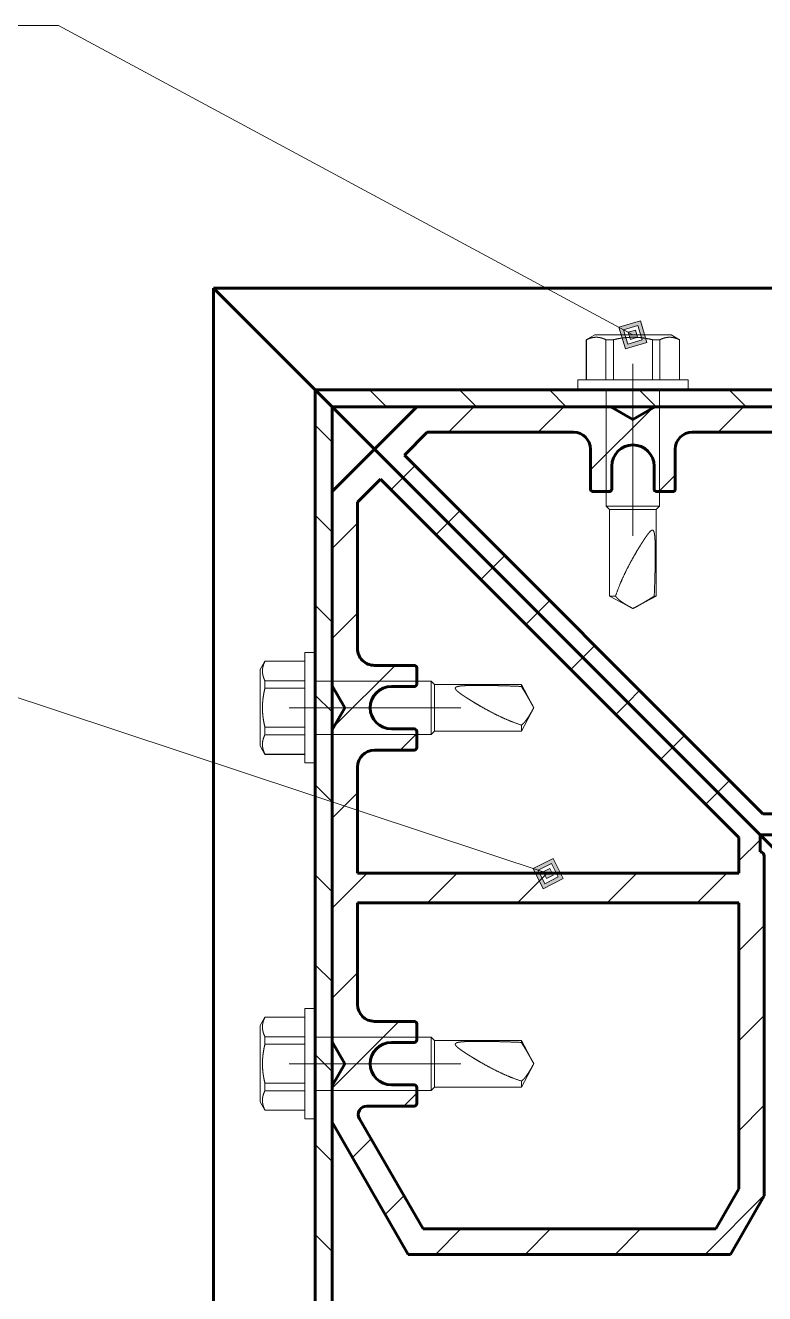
# Model space of a CAD drawing. Header units: millimetres. Extents: x 0 to 841, y 0 to 594.
# Drawn here: x 716.3 to 751.2, y 123.1 to 182.9 of the extents above; entities that cross this region are included whole.
import ezdxf

# ---------------------------------------------------------------- set-up
doc = ezdxf.new("R2010")
doc.units = ezdxf.units.MM
for name, pattern in [('K5LT32768', [0]), ('K5LT_AXLED', [19.5, 15, -1.5, 1.5, -1.5]), ('K5LT_BASIC', [0]), ('K5LT_THIN', [0]), ('K5LT_THIN_INCLUDED_TO_HATCHING', [0])]:
    doc.linetypes.add(name, pattern=pattern)
doc.layers.add('Системный слой', color=7, linetype='Continuous')

# ---------------------------------------------------------------- blocks, each defined once
blk = doc.blocks.new('U98')
at = {"layer": 'Системный слой', "color": 30, "linetype": 'K5LT_AXLED', "lineweight": 18, "true_color": 0xff8000}
for p, q in [((742.7508512606385, 168.0866530983465), (743.1508592606384, 168.3176177175464)), ((747.1508592606384, 168.0866530983465), (746.7508512606385, 168.3176177175464)), ((742.7605468835741, 168.0866554079464), (742.7508512606385, 168.0866530983465)), ((742.7508552606383, 166.1976154079468), (742.7508512606385, 168.0866530983468)), ((742.7605468835739, 166.1976154079468), (742.7605468835741, 168.0866554079468)), ((744.0343401216473, 168.0866554079464), (743.6770620225653, 168.0866554079464)), ((743.6770620225651, 166.1976154079468), (743.6770620225653, 168.0866554079468)), ((744.0343401216471, 166.1976154079468), (744.0343401216473, 168.0866554079468)), ((746.2246484987119, 168.0866554079464), (745.8673703996297, 168.0866554079464)), ((745.8673703996296, 166.197615407946), (745.8673703996296, 168.0866554079461)), ((746.2246484987116, 166.197615407946), (746.2246484987119, 168.0866554079461)), ((747.1411636377029, 166.1976154079468), (747.1411636377029, 168.0866554079468)), ((747.1508592606384, 168.0866530983465), (747.1411636377029, 168.0866554079464)), ((747.1508552606384, 166.1976154079468), (747.1508592606384, 168.0866530983468)), ((747.5508552606384, 165.7176106079463), (747.5508552606384, 166.1976202079462)), ((743.6908552606385, 165.7176154079465), (743.6908536606384, 160.2376170079464)), ((746.2108552606384, 165.7176154079465), (746.2108568606383, 160.2376170079464)), ((743.6908536606384, 160.2376170079467), (743.8508568606384, 160.0776138079465)), ((743.6908536606384, 160.2376170079467), (746.2108568606384, 160.2376170079467)), ((743.8508568606381, 160.0776138079465), (743.8508552606382, 155.9825071432464)), ((746.0508536606382, 160.0776138079465), (743.8508568606381, 160.0776138079465)), ((746.2108568606383, 160.2376170079467), (746.0508536606382, 160.0776138079469)), ((746.0508536606382, 160.0776138079465), (746.0508552606382, 155.9825071432464)), ((743.850855260638, 155.9825071432464), (744.950855260638, 155.3976154079468)), ((743.850855260638, 155.9825071432464), (744.1319553503764, 155.9825071432464)), ((746.0508552606381, 155.9825071432464), (744.950855260638, 155.3976154079468)), ((745.9560893652616, 155.9825071432464), (746.0508552606382, 155.9825071432464))]:
    blk.add_line(p, q, dxfattribs=at)
for points, knots in [([(743.6770620225651, 168.0866554079464), (743.6270850565766, 168.1107046056513), (743.5515144651034, 168.1421678784794), (743.4498346085799, 168.1727592637198), (743.3731763944169, 168.1895549225217), (743.296188482737, 168.1998184968924), (743.2190266355242, 168.2032840744399), (743.1418466048412, 168.1998574867098), (743.0648132803246, 168.1896238663761), (742.9880830516796, 168.1728418961083), (742.8862738666872, 168.142240133569), (742.810597625212, 168.1107401421588), (742.7605468835741, 168.0866554079464)], [0, 0, 0, 0, 2.165083501849014, 3.247764943786843, 4.330632640409101, 5.413593464373576, 6.496833670364693, 7.580260131040242, 8.663965973742435, 9.747764943786843, 10.83175016851568, 13, 13, 13, 13]), ([(744.9508552606386, 168.2021354079468), (744.8733060659671, 168.2021412404366), (744.7574293478207, 168.1982139215255), (744.5910139177115, 168.1844276189429), (744.4381288066526, 168.1660913649484), (744.2481778025409, 168.1347045027123), (744.1096971088608, 168.1047865773423), (744.0343401216473, 168.0866554079464)], [0, 0, 0, 0, 2, 3, 4.333333333333333, 5.999999999999999, 8, 8, 8, 8]), ([(745.8673703996296, 168.0866554079464), (745.7920134124163, 168.1047865773423), (745.6535327187358, 168.1347045027116), (745.4635817146246, 168.1660913649484), (745.3106966035654, 168.1844276189429), (745.1442811734562, 168.1982139215255), (745.0284044553099, 168.2021412404366), (744.9508552606386, 168.2021354079468)], [0, 0, 0, 0, 2, 3.666666666666667, 5, 5.999999999999999, 8, 8, 8, 8]), ([(747.1411636377029, 168.0866554079464), (747.0911866717144, 168.1107046056513), (747.0156160802412, 168.1421678784794), (746.9139362237175, 168.1727592637198), (746.8372780095544, 168.1895549225217), (746.7602900978748, 168.1998184968924), (746.683128250662, 168.2032840744392), (746.605948219979, 168.1998574867098), (746.5289148954624, 168.1896238663761), (746.4521846668175, 168.1728418961083), (746.350375481825, 168.142240133569), (746.2746992403498, 168.1107401421588), (746.2246484987119, 168.0866554079464)], [0, 0, 0, 0, 2.16508350184899, 3.24776494378681, 4.330632640409061, 5.41359346437353, 6.496833670364646, 7.580260131040196, 8.663965973742394, 9.747764943786809, 10.83175016851565, 13, 13, 13, 13]), ([(744.1319553503764, 155.9825071432464), (744.181200449725, 156.1352227733903), (744.2780450304101, 156.4032477905788), (744.4471202981459, 156.8033568513969), (744.6276378247869, 157.1840003582834), (744.82402928073, 157.5597508408504), (745.0039117936568, 157.8806033791097), (745.1454521517204, 158.1217558218875), (745.2468179348315, 158.2892861432967), (745.323375298368, 158.4130721851852), (745.3870462649577, 158.5140727264686), (745.4468188018778, 158.6069705794976), (745.5015028310211, 158.6900241737359), (745.5515597676406, 158.7640261653683), (745.595585245643, 158.827104746205), (745.6353599486837, 158.8820307865917), (745.6706953963327, 158.9287171477528), (745.7026353960994, 158.968668527171), (745.7325474521766, 159.0037188145059), (745.7612607009607, 159.0345228760281), (745.7888850144835, 159.060509661175), (745.8110208373754, 159.0778433938696), (745.8284858311802, 159.0887965331214), (745.8428814313644, 159.0958645648559), (745.8578719753838, 159.1007128836729), (745.8736871243859, 159.1022663258412), (745.8890612363776, 159.0991325847488), (745.9033223275851, 159.0909968149124), (745.9165436783504, 159.0777780308202), (745.9293565468129, 159.057876043957), (745.9410813834376, 159.03103898367), (745.9513154612428, 158.9983447943614), (745.9601454051065, 158.9607427049613), (745.9680020187102, 158.9171551215109), (745.975258637251, 158.8649052092591), (745.9818770957942, 158.8023484655368), (745.9878748268746, 158.7269255106071), (745.9930734420537, 158.6378282690017), (745.9974813329701, 158.531450885766), (746.0009472502453, 158.4061991836435), (746.003258751614, 158.2658627215347), (746.0044073631855, 158.1202247694975), (746.0046240079278, 157.9769922845244), (746.0041262913338, 157.8333524386948), (746.0028958995549, 157.6758502706285), (746.00071282197, 157.4964347049059), (745.9972467171345, 157.2881831600232), (745.9904609606506, 156.9693101135697), (745.9778835399283, 156.5298964178288), (745.9641303963298, 156.1703989814054), (745.9560893652616, 155.9825071432464)], [0, 0, 0, 0, 3.695674042556779, 6.493973700252319, 9.736497775480757, 13.00795440747022, 15.7643579387166, 17.74318554724494, 19.11054841796764, 20.06076597902601, 20.95917851020859, 21.7696473563782, 22.54397754741061, 23.21808535001772, 23.82810941933674, 24.34610467721678, 24.83615485694592, 25.25292243541249, 25.62435249076737, 26.02435764383675, 26.37992886959917, 26.69106616805466, 26.87420788099167, 27.0477005565433, 27.23869706825154, 27.44868285575903, 27.6679914395469, 27.86796706429698, 28.0794742317682, 28.32073337259258, 28.60180131965938, 28.89541994606401, 29.20412791248426, 29.54619421262808, 29.94190640241406, 30.41755741286455, 30.9679795089415, 31.62811481812977, 32.38959504834813, 33.30490507382714, 34.3684952673333, 35.45131325337565, 36.47921894794064, 37.48915563369414, 38.58115843539506, 39.91293705382454, 41.40242537303513, 43.12526697786053, 46.87352452684606, 51, 51, 51, 51]), ([(744.950855260638, 155.3976154079468), (744.9036252891079, 155.4230364497841), (744.8294411569394, 155.4634708771071), (744.726006874174, 155.5218095326647), (744.63400776031, 155.5755688391142), (744.5309877391197, 155.6390216986426), (744.4284056295442, 155.707353674743), (744.3370128869976, 155.7750399133972), (744.266598904325, 155.8339765515597), (744.1941375484895, 155.9028896817126), (744.1538088464736, 155.9508017202137), (744.1319553503764, 155.9825071432464)], [0, 0, 0, 0, 1.504175603769562, 2.392626094417361, 3.464640144904167, 4.710724344309631, 6.206452706152541, 7.620947429441459, 8.88317942890447, 9.89575785047881, 12, 12, 12, 12]), ([(745.9560893652616, 155.9825071432464), (745.8886350073909, 155.9386859700058), (745.7393838602826, 155.8446761244526), (745.5361275882741, 155.7236932761708), (745.3567878691366, 155.6209335971663), (745.1771800146894, 155.5203274563889), (745.0409447443121, 155.4460991061689), (744.950855260638, 155.3976154079468)], [0, 0, 0, 0, 1.822769799076897, 3.891908528699559, 4.975416413097174, 6.02786485733181, 7.999999999999999, 7.999999999999999, 7.999999999999999, 7.999999999999999])]:
    blk.add_open_spline(points, degree=3, knots=knots, dxfattribs=at)
blk.add_open_spline([(746.7508512606385, 168.3176177175464), (744.9508552606384, 168.3176154079465), (743.1508592606384, 168.3176177175464)], degree=1, dxfattribs=at)
blk = doc.blocks.new('U99')
at = {"layer": 'Системный слой', "color": 30, "linetype": 'K5LT_AXLED', "lineweight": 18, "true_color": 0xff8000}
for p, q in [((729.9508601946928, 153.3176152738922), (729.4708505946929, 153.3176152738922)), ((727.5818177042926, 152.9176192738923), (727.3508530850927, 152.5176112738923)), ((727.5818177042926, 152.9176192738923), (727.5818153946926, 152.9079236509567)), ((729.4708553946923, 152.9079236509567), (727.5818153946923, 152.9079236509567)), ((729.4708553946923, 152.9176152738922), (727.5818177042922, 152.9176192738923)), ((727.5818153946926, 151.9914085119656), (727.5818153946926, 151.6341304128836)), ((729.4708553946931, 151.9914085119655), (727.5818153946931, 151.9914085119656)), ((729.4708553946931, 151.6341304128834), (727.5818153946931, 151.6341304128834)), ((729.9508553946927, 151.9776152738922), (735.4308537946928, 151.977616873892)), ((735.4308537946923, 151.977616873892), (735.5908569946922, 151.817613673892)), ((735.4308537946923, 149.4576136738922), (735.4308537946923, 151.9776168738922)), ((735.5908569946926, 151.817613673892), (739.6859636593928, 151.817615273892)), ((735.5908569946926, 151.817613673892), (735.5908569946926, 149.617616873892)), ((739.6859636593928, 151.8176152738918), (740.2708553946924, 150.7176152738918)), ((739.6859636593928, 151.7228493785154), (739.6859636593928, 151.817615273892)), ((739.6859636593928, 149.6176152738918), (740.2708553946924, 150.7176152738918)), ((727.5818153946926, 149.8011001349011), (727.5818153946926, 149.4438220358191)), ((729.4708553946923, 149.8011001349009), (727.5818153946923, 149.8011001349011)), ((739.6859636593928, 149.6176152738918), (739.6859636593928, 149.8987153636302)), ((729.4708553946923, 149.4438220358189), (727.5818153946923, 149.4438220358191)), ((729.9508553946927, 149.4576152738923), (735.4308537946928, 149.4576136738922)), ((735.4308537946923, 149.4576136738922), (735.5908569946926, 149.6176168738922)), ((735.5908569946926, 149.617616873892), (739.6859636593928, 149.617615273892)), ((727.5818177042926, 148.5176112738923), (727.3508530850927, 148.9176192738923)), ((729.4708553946923, 148.5273068968277), (727.5818153946923, 148.5273068968279)), ((727.5818153946926, 148.5273068968279), (727.5818177042926, 148.5176112738923)), ((729.4708553946923, 148.5176152738922), (727.5818177042922, 148.5176112738923))]:
    blk.add_line(p, q, dxfattribs=at)
for points, knots in [([(727.5818153946926, 152.9079236509567), (727.5577661969878, 152.8579466849681), (727.5263029241597, 152.782376093495), (727.4957115389193, 152.6806962369713), (727.4789158801174, 152.6040380228083), (727.4686523057467, 152.5270501111286), (727.4651867281999, 152.4498882639157), (727.4686133159292, 152.3727082332328), (727.478846936263, 152.2956749087163), (727.4956289065308, 152.2189446800713), (727.5262306690701, 152.1171354950789), (727.5577306604803, 152.0414592536036), (727.5818153946926, 151.9914085119656)], [0, 0, 0, 0, 2.16508350184899, 3.24776494378681, 4.330632640409061, 5.41359346437353, 6.496833670364646, 7.580260131040196, 8.663965973742394, 9.747764943786809, 10.83175016851565, 13, 13, 13, 13]), ([(727.5818153946926, 151.6341304128834), (727.5636842252967, 151.5587734256701), (727.5337662999275, 151.4202927319896), (727.5023794376907, 151.2303417278784), (727.4840431836961, 151.0774566168192), (727.4702568811136, 150.91104118671), (727.4663295622024, 150.7951644685637), (727.4663353946922, 150.7176152738924)], [0, 0, 0, 0, 2, 3.666666666666667, 5, 5.999999999999999, 8, 8, 8, 8]), ([(739.6859636593928, 149.8987153636302), (739.5332480292487, 149.9479604629788), (739.2652230120603, 150.0448050436639), (738.8651139512423, 150.2138803113997), (738.4844704443557, 150.3943978380407), (738.1087199617888, 150.5907892939838), (737.7878674235294, 150.7706718069106), (737.5467149807515, 150.9122121649742), (737.3791846593424, 151.0135779480853), (737.2553986174539, 151.0901353116217), (737.1543980761704, 151.1538062782115), (737.0615002231415, 151.2135788151317), (736.9784466289032, 151.2682628442749), (736.9044446372708, 151.3183197808944), (736.841366056434, 151.3623452588968), (736.7864400160474, 151.4021199619375), (736.7397536548863, 151.4374554095865), (736.6998022754681, 151.4693954093532), (736.6647519881332, 151.4993074654304), (736.633947926611, 151.5280207142146), (736.607961141464, 151.5556450277373), (736.5906274087695, 151.5777808506292), (736.5796742695177, 151.595245844434), (736.5726062377831, 151.6096414446182), (736.5677579189662, 151.6246319886376), (736.5662044767979, 151.6404471376397), (736.5693382178903, 151.6558212496314), (736.5774739877266, 151.6700823408389), (736.5906927718189, 151.6833036916042), (736.6105947586822, 151.6961165600667), (736.637431818969, 151.7078413966913), (736.6701260082777, 151.7180754744965), (736.7077280976778, 151.7269054183603), (736.7513156811282, 151.734762031964), (736.8035655933801, 151.7420186505048), (736.8661223371023, 151.748637109048), (736.941545292032, 151.7546348401285), (737.0306425336374, 151.7598334553076), (737.1370199168731, 151.7642413462239), (737.2622716189956, 151.7677072634991), (737.4026080811044, 151.7700187648678), (737.5482460331416, 151.7711673764393), (737.6914785181148, 151.7713840211815), (737.8351183639444, 151.7708863045876), (737.9926205320106, 151.7696559128087), (738.1720360977332, 151.7674728352237), (738.3802876426158, 151.7640067303884), (738.6991606890693, 151.7572209739044), (739.1385743848103, 151.7446435531821), (739.4980718212338, 151.7308904095836), (739.6859636593928, 151.7228493785154)], [0, 0, 0, 0, 3.695674042556779, 6.493973700252319, 9.736497775480757, 13.00795440747022, 15.7643579387166, 17.74318554724494, 19.11054841796764, 20.06076597902601, 20.95917851020859, 21.7696473563782, 22.54397754741061, 23.21808535001772, 23.82810941933674, 24.34610467721678, 24.83615485694592, 25.25292243541249, 25.62435249076737, 26.02435764383675, 26.37992886959917, 26.69106616805466, 26.87420788099167, 27.0477005565433, 27.23869706825154, 27.44868285575903, 27.6679914395469, 27.86796706429698, 28.0794742317682, 28.32073337259258, 28.60180131965938, 28.89541994606401, 29.20412791248426, 29.54619421262808, 29.94190640241406, 30.41755741286455, 30.9679795089415, 31.62811481812977, 32.38959504834813, 33.30490507382714, 34.3684952673333, 35.45131325337565, 36.47921894794064, 37.48915563369414, 38.58115843539506, 39.91293705382454, 41.40242537303513, 43.12526697786053, 46.87352452684606, 51, 51, 51, 51]), ([(739.6859636593928, 151.7228493785154), (739.7297848326333, 151.6553950206447), (739.8237946781866, 151.5061438735364), (739.9447775264682, 151.3028876015279), (740.0475372054727, 151.1235478823904), (740.1481433462501, 150.9439400279432), (740.2223716964702, 150.8077047575659), (740.2708553946924, 150.7176152738918)], [0, 0, 0, 0, 1.822769799076897, 3.891908528699559, 4.975416413097174, 6.02786485733181, 7.999999999999999, 7.999999999999999, 7.999999999999999, 7.999999999999999]), ([(727.4663353946922, 150.7176152738924), (727.4663295622024, 150.6400660792208), (727.4702568811136, 150.5241893610745), (727.4840431836961, 150.3577739309653), (727.5023794376907, 150.2048888199063), (727.5337662999268, 150.0149378157948), (727.5636842252967, 149.8764571221146), (727.5818153946926, 149.8011001349011)], [0, 0, 0, 0, 2, 3, 4.333333333333333, 5.999999999999999, 8, 8, 8, 8]), ([(740.2708553946924, 150.7176152738918), (740.2454343528549, 150.6703853023618), (740.204999925532, 150.5962011701932), (740.1466612699744, 150.4927668874278), (740.0929019635249, 150.4007677735638), (740.0294491039964, 150.2977477523736), (739.9611171278962, 150.1951656427979), (739.8934308892418, 150.1037729002514), (739.8344942510795, 150.0333589175788), (739.7655811209265, 149.9608975617433), (739.7176690824255, 149.9205688597274), (739.6859636593928, 149.8987153636302)], [0, 0, 0, 0, 1.504175603769562, 2.392626094417361, 3.464640144904167, 4.710724344309631, 6.206452706152541, 7.620947429441459, 8.88317942890447, 9.89575785047881, 12, 12, 12, 12]), ([(727.5818153946926, 149.4438220358189), (727.5577661969878, 149.3938450698303), (727.5263029241597, 149.3182744783572), (727.4957115389193, 149.2165946218337), (727.4789158801174, 149.1399364076707), (727.4686523057467, 149.0629484959908), (727.4651867281992, 148.985786648778), (727.4686133159292, 148.908606618095), (727.478846936263, 148.8315732935785), (727.4956289065308, 148.7548430649334), (727.5262306690701, 148.6530338799411), (727.5577306604803, 148.5773576384659), (727.5818153946926, 148.5273068968279)], [0, 0, 0, 0, 2.165083501849014, 3.247764943786843, 4.330632640409101, 5.413593464373576, 6.496833670364693, 7.580260131040242, 8.663965973742435, 9.747764943786843, 10.83175016851568, 13, 13, 13, 13])]:
    blk.add_open_spline(points, degree=3, knots=knots, dxfattribs=at)
blk.add_open_spline([(727.3508530850927, 152.5176112738923), (727.3508553946926, 150.7176152738922), (727.3508530850927, 148.9176192738923)], degree=1, dxfattribs=at)
blk = doc.blocks.new('U100')
at = {"layer": 'Системный слой', "color": 30, "linetype": 'K5LT_AXLED', "lineweight": 18, "true_color": 0xff8000}
for p, q in [((729.9508601946928, 136.5176152738922), (729.4708505946929, 136.5176152738922)), ((727.5818177042926, 136.1176192738923), (727.3508530850927, 135.7176112738923)), ((727.5818177042926, 136.1176192738923), (727.5818153946926, 136.1079236509567)), ((729.4708553946923, 136.1079236509567), (727.5818153946923, 136.1079236509567)), ((729.4708553946923, 136.1176152738922), (727.5818177042922, 136.1176192738923)), ((727.5818153946926, 135.1914085119656), (727.5818153946926, 134.8341304128836)), ((729.4708553946931, 135.1914085119655), (727.5818153946931, 135.1914085119656)), ((729.4708553946931, 134.8341304128834), (727.5818153946931, 134.8341304128834)), ((729.9508553946927, 135.1776152738922), (735.4308537946928, 135.177616873892)), ((735.4308537946923, 135.177616873892), (735.5908569946922, 135.017613673892)), ((735.4308537946923, 132.6576136738922), (735.4308537946923, 135.1776168738922)), ((735.5908569946926, 135.017613673892), (739.6859636593928, 135.017615273892)), ((735.5908569946926, 135.017613673892), (735.5908569946926, 132.817616873892)), ((739.6859636593928, 135.0176152738918), (740.2708553946924, 133.9176152738918)), ((739.6859636593928, 134.9228493785154), (739.6859636593928, 135.017615273892)), ((739.6859636593928, 132.8176152738918), (740.2708553946924, 133.9176152738918)), ((727.5818153946926, 133.0011001349012), (727.5818153946926, 132.6438220358191)), ((729.4708553946923, 133.001100134901), (727.5818153946923, 133.0011001349012)), ((739.6859636593928, 132.8176152738918), (739.6859636593928, 133.0987153636302)), ((729.4708553946923, 132.6438220358189), (727.5818153946923, 132.6438220358191)), ((729.9508553946927, 132.6576152738924), (735.4308537946928, 132.6576136738922)), ((735.4308537946923, 132.6576136738922), (735.5908569946926, 132.8176168738922)), ((735.5908569946926, 132.817616873892), (739.6859636593928, 132.817615273892)), ((727.5818177042926, 131.7176112738923), (727.3508530850927, 132.1176192738923)), ((729.4708553946923, 131.7273068968277), (727.5818153946923, 131.7273068968279)), ((727.5818153946926, 131.7273068968279), (727.5818177042926, 131.7176112738923)), ((729.4708553946923, 131.7176152738922), (727.5818177042922, 131.7176112738923))]:
    blk.add_line(p, q, dxfattribs=at)
for points, knots in [([(727.5818153946926, 136.1079236509567), (727.5577661969878, 136.0579466849681), (727.5263029241597, 135.982376093495), (727.4957115389193, 135.8806962369713), (727.4789158801174, 135.8040380228083), (727.4686523057467, 135.7270501111286), (727.4651867281999, 135.6498882639158), (727.4686133159292, 135.5727082332328), (727.478846936263, 135.4956749087163), (727.4956289065308, 135.4189446800713), (727.5262306690701, 135.3171354950789), (727.5577306604803, 135.2414592536037), (727.5818153946926, 135.1914085119656)], [0, 0, 0, 0, 2.16508350184899, 3.24776494378681, 4.330632640409061, 5.41359346437353, 6.496833670364646, 7.580260131040196, 8.663965973742394, 9.747764943786809, 10.83175016851565, 13, 13, 13, 13]), ([(727.5818153946926, 134.8341304128834), (727.5636842252967, 134.7587734256701), (727.5337662999275, 134.6202927319896), (727.5023794376907, 134.4303417278784), (727.4840431836961, 134.2774566168192), (727.4702568811136, 134.1110411867101), (727.4663295622024, 133.9951644685637), (727.4663353946922, 133.9176152738924)], [0, 0, 0, 0, 2, 3.666666666666667, 5, 5.999999999999999, 8, 8, 8, 8]), ([(739.6859636593928, 133.0987153636302), (739.5332480292487, 133.1479604629788), (739.2652230120603, 133.244805043664), (738.8651139512423, 133.4138803113997), (738.4844704443557, 133.5943978380408), (738.1087199617888, 133.7907892939838), (737.7878674235294, 133.9706718069106), (737.5467149807515, 134.1122121649743), (737.3791846593424, 134.2135779480853), (737.2553986174539, 134.2901353116218), (737.1543980761704, 134.3538062782116), (737.0615002231415, 134.4135788151317), (736.9784466289032, 134.4682628442749), (736.9044446372708, 134.5183197808944), (736.841366056434, 134.5623452588968), (736.7864400160474, 134.6021199619375), (736.7397536548863, 134.6374554095866), (736.6998022754681, 134.6693954093532), (736.6647519881332, 134.6993074654305), (736.633947926611, 134.7280207142146), (736.607961141464, 134.7556450277374), (736.5906274087695, 134.7777808506292), (736.5796742695177, 134.795245844434), (736.5726062377831, 134.8096414446183), (736.5677579189662, 134.8246319886376), (736.5662044767979, 134.8404471376397), (736.5693382178903, 134.8558212496314), (736.5774739877266, 134.8700823408389), (736.5906927718189, 134.8833036916043), (736.6105947586822, 134.8961165600667), (736.637431818969, 134.9078413966913), (736.6701260082777, 134.9180754744966), (736.7077280976778, 134.9269054183603), (736.7513156811282, 134.934762031964), (736.8035655933801, 134.9420186505048), (736.8661223371023, 134.948637109048), (736.941545292032, 134.9546348401285), (737.0306425336374, 134.9598334553076), (737.1370199168731, 134.9642413462239), (737.2622716189956, 134.9677072634991), (737.4026080811044, 134.9700187648679), (737.5482460331416, 134.9711673764393), (737.6914785181148, 134.9713840211816), (737.8351183639444, 134.9708863045876), (737.9926205320106, 134.9696559128087), (738.1720360977332, 134.9674728352238), (738.3802876426158, 134.9640067303884), (738.6991606890693, 134.9572209739044), (739.1385743848103, 134.9446435531821), (739.4980718212338, 134.9308904095836), (739.6859636593928, 134.9228493785154)], [0, 0, 0, 0, 3.695674042556779, 6.493973700252319, 9.736497775480757, 13.00795440747022, 15.7643579387166, 17.74318554724494, 19.11054841796764, 20.06076597902601, 20.95917851020859, 21.7696473563782, 22.54397754741061, 23.21808535001772, 23.82810941933674, 24.34610467721678, 24.83615485694592, 25.25292243541249, 25.62435249076737, 26.02435764383675, 26.37992886959917, 26.69106616805466, 26.87420788099167, 27.0477005565433, 27.23869706825154, 27.44868285575903, 27.6679914395469, 27.86796706429698, 28.0794742317682, 28.32073337259258, 28.60180131965938, 28.89541994606401, 29.20412791248426, 29.54619421262808, 29.94190640241406, 30.41755741286455, 30.9679795089415, 31.62811481812977, 32.38959504834813, 33.30490507382714, 34.3684952673333, 35.45131325337565, 36.47921894794064, 37.48915563369414, 38.58115843539506, 39.91293705382454, 41.40242537303513, 43.12526697786053, 46.87352452684606, 51, 51, 51, 51]), ([(739.6859636593928, 134.9228493785154), (739.7297848326333, 134.8553950206447), (739.8237946781866, 134.7061438735365), (739.9447775264682, 134.5028876015279), (740.0475372054727, 134.3235478823904), (740.1481433462501, 134.1439400279432), (740.2223716964702, 134.0077047575659), (740.2708553946924, 133.9176152738918)], [0, 0, 0, 0, 1.822769799076897, 3.891908528699559, 4.975416413097174, 6.02786485733181, 7.999999999999999, 7.999999999999999, 7.999999999999999, 7.999999999999999]), ([(727.4663353946922, 133.9176152738924), (727.4663295622024, 133.8400660792209), (727.4702568811136, 133.7241893610745), (727.4840431836961, 133.5577739309654), (727.5023794376907, 133.4048888199063), (727.5337662999268, 133.2149378157948), (727.5636842252967, 133.0764571221146), (727.5818153946926, 133.0011001349012)], [0, 0, 0, 0, 2, 3, 4.333333333333333, 5.999999999999999, 8, 8, 8, 8]), ([(740.2708553946924, 133.9176152738918), (740.2454343528549, 133.8703853023618), (740.204999925532, 133.7962011701933), (740.1466612699744, 133.6927668874279), (740.0929019635249, 133.6007677735638), (740.0294491039964, 133.4977477523736), (739.9611171278962, 133.395165642798), (739.8934308892418, 133.3037729002515), (739.8344942510795, 133.2333589175788), (739.7655811209265, 133.1608975617433), (739.7176690824255, 133.1205688597274), (739.6859636593928, 133.0987153636302)], [0, 0, 0, 0, 1.504175603769562, 2.392626094417361, 3.464640144904167, 4.710724344309631, 6.206452706152541, 7.620947429441459, 8.88317942890447, 9.89575785047881, 12, 12, 12, 12]), ([(727.5818153946926, 132.6438220358189), (727.5577661969878, 132.5938450698304), (727.5263029241597, 132.5182744783573), (727.4957115389193, 132.4165946218337), (727.4789158801174, 132.3399364076707), (727.4686523057467, 132.2629484959908), (727.4651867281992, 132.185786648778), (727.4686133159292, 132.1086066180951), (727.478846936263, 132.0315732935785), (727.4956289065308, 131.9548430649334), (727.5262306690701, 131.8530338799411), (727.5577306604803, 131.7773576384659), (727.5818153946926, 131.7273068968279)], [0, 0, 0, 0, 2.165083501849014, 3.247764943786843, 4.330632640409101, 5.413593464373576, 6.496833670364693, 7.580260131040242, 8.663965973742435, 9.747764943786843, 10.83175016851568, 13, 13, 13, 13])]:
    blk.add_open_spline(points, degree=3, knots=knots, dxfattribs=at)
blk.add_open_spline([(727.3508530850927, 135.7176112738923), (727.3508553946926, 133.9176152738922), (727.3508530850927, 132.1176192738923)], degree=1, dxfattribs=at)

msp = doc.modelspace()

# ---------------------------------------------------------------- hatches: boundary and pattern name
at = {"layer": 'Системный слой'}
h = msp.add_hatch(color=7, dxfattribs=at)
h.paths.add_polyline_path([(745.6111602875892, 167.9619508589913), (745.3065198095936, 168.9779204348973), (744.2905502336877, 168.6732799569017), (744.5951907116832, 167.6573103809957)])
h.paths.add_polyline_path([(745.3910586119389, 168.080505708643), (745.1879649599418, 168.757818759247), (744.5106519093379, 168.5547251072499), (744.7137455613349, 167.8774120566459)])
h.paths.add_polyline_path([(745.1709569362887, 168.1990605582947), (745.06941011029, 168.5377170835968), (744.7307535849882, 168.4361702575982), (744.8323004109867, 168.0975137322962)])
h = msp.add_hatch(color=7, dxfattribs=at)
h.paths.add_polyline_path([(741.6627064963365, 142.6531691135933), (741.1870073688974, 143.6011724575503), (740.2390040249403, 143.1254733301112), (740.7147031523795, 142.1774699861541)])
h.paths.add_polyline_path([(741.4254227511038, 142.7318864830129), (741.1082899994777, 143.3638887123176), (740.476287770173, 143.0467559606915), (740.793420521799, 142.4147537313868)])
h.paths.add_polyline_path([(741.1881390058711, 142.8106038524326), (741.029572630058, 143.1266049670849), (740.7135715154056, 142.9680385912719), (740.8721378912188, 142.6520374766195)])

# ---------------------------------------------------------------- linework, layer by layer
at = {"layer": 'Системный слой', "color": 7, "linetype": 'K5LT_THIN', "lineweight": 18}
for p, q in [((717.8373285357213, 182.9219571282167), (706.8443289820409, 182.9219571282167)), ((717.8373285357213, 182.9219571282167), (744.9508552606384, 168.3176154079465)), ((745.3065198095936, 168.9779204348973), (744.2905502336877, 168.6732799569017)), ((745.6111602875892, 167.9619508589913), (745.3065198095936, 168.9779204348973)), ((744.5106519093379, 168.5547251072499), (744.2905502336877, 168.6732799569017)), ((744.2905502336877, 168.6732799569017), (744.5951907116832, 167.6573103809957)), ((745.1879649599418, 168.757818759247), (744.5106519093379, 168.5547251072499)), ((744.7307535849882, 168.4361702575982), (744.5106519093379, 168.5547251072499)), ((744.5106519093379, 168.5547251072499), (744.7137455613349, 167.8774120566459)), ((745.06941011029, 168.5377170835968), (744.7307535849882, 168.4361702575982)), ((744.7307535849882, 168.4361702575982), (744.8323004109867, 168.0975137322962)), ((744.8323004109867, 168.0975137322962), (745.1709569362887, 168.1990605582947)), ((745.1709569362887, 168.1990605582947), (745.06941011029, 168.5377170835968)), ((745.3910586119389, 168.080505708643), (745.1879649599418, 168.757818759247)), ((744.5951907116832, 167.6573103809957), (745.6111602875892, 167.9619508589913)), ((744.7137455613349, 167.8774120566459), (745.3910586119389, 168.080505708643)), ((707.7927322712769, 153.889317087798), (740.9508552606384, 142.8893212218522)), ((741.1870073688974, 143.6011724575503), (740.2390040249403, 143.1254733301112)), ((740.476287770173, 143.0467559606915), (740.2390040249403, 143.1254733301112)), ((740.2390040249403, 143.1254733301112), (740.7147031523795, 142.1774699861541)), ((741.1082899994777, 143.3638887123176), (740.476287770173, 143.0467559606915)), ((741.029572630058, 143.1266049670849), (740.7135715154056, 142.9680385912719)), ((741.1881390058711, 142.8106038524326), (741.029572630058, 143.1266049670849)), ((741.4254227511038, 142.7318864830129), (741.1082899994777, 143.3638887123176)), ((741.6627064963365, 142.6531691135933), (741.1870073688974, 143.6011724575503)), ((740.7135715154056, 142.9680385912719), (740.476287770173, 143.0467559606915)), ((740.476287770173, 143.0467559606915), (740.793420521799, 142.4147537313868)), ((740.7135715154056, 142.9680385912719), (740.8721378912188, 142.6520374766195)), ((740.7147031523795, 142.1774699861541), (741.6627064963365, 142.6531691135933)), ((740.793420521799, 142.4147537313868), (741.4254227511038, 142.7318864830129)), ((740.8721378912188, 142.6520374766195), (741.1881390058711, 142.8106038524326))]:
    msp.add_line(p, q, dxfattribs=at)
at = {"layer": 'Системный слой', "color": 5, "linetype": 'K5LT_BASIC', "lineweight": 60, "true_color": 0x0000ff}
for p, q in [((813.5983918977959, 170.5176154079465), (725.1508553946928, 170.5176154079465)), ((725.1508553946926, 170.5176154079465), (725.1508553946926, 80.14810232104588)), ((752.9508553946929, 142.7176154079465), (725.1508553946926, 170.5176154079467)), ((818.1571750178633, 165.7176154079465), (729.9508553946928, 165.7176154079465)), ((729.9508553946927, 165.7176154079467), (729.9508553946927, 82.79463528662755)), ((818.8172307199313, 164.9176154079465), (730.7508553946928, 164.9176154079465)), ((730.7508553946926, 164.9176154079466), (730.7508553946926, 83.16585483398367)), ((730.7508553946926, 160.9176154079464), (734.7508553946926, 164.9176154079465)), ((743.9116249101513, 164.9176154079465), (734.7508553946926, 164.9176154079465)), ((744.9508553946927, 164.3176154079465), (743.9116249101513, 164.9176154079465)), ((744.9508553946927, 164.3176154079465), (745.990085879234, 164.9176154079465)), ((760.7116249101513, 164.9176154079465), (745.9900858792339, 164.9176154079465)), ((735.2479116695404, 163.7176154079465), (734.1650689570657, 162.6347726954718)), ((742.1508553946926, 163.7176154079465), (735.2479116695404, 163.7176154079465)), ((752.7508553946926, 163.7176154079465), (747.7508553946926, 163.7176154079465)), ((742.9508553946927, 161.0376154079465), (742.9508553946927, 162.9176154079465)), ((746.9508553946927, 161.0376154079465), (746.9508553946927, 162.9176154079465)), ((734.1650689570657, 162.6347726954718), (751.082226244591, 145.7176154079465)), ((743.9508553946927, 162.1176154079465), (743.9508553946927, 161.0376154079465)), ((745.9508553946927, 162.1176154079465), (745.9508553946927, 161.0376154079465)), ((731.9508553946927, 160.4205591330988), (733.0336981071673, 161.5034018455734)), ((733.0336981071673, 161.5034018455734), (749.9508553946927, 144.586244558048)), ((730.7508553946926, 151.7568458924877), (730.7508553946926, 160.9176154079464)), ((731.9508553946927, 153.5176154079465), (731.9508553946927, 160.4205591330987)), ((743.8308553946927, 160.9176154079465), (743.0708553946927, 160.9176154079465)), ((746.0708553946926, 160.9176154079465), (746.8308553946925, 160.9176154079465)), ((734.6308553946925, 152.7176154079465), (732.7508553946925, 152.7176154079465)), ((734.7508553946926, 151.8376154079465), (734.7508553946926, 152.5976154079465)), ((731.3508553946926, 150.7176154079465), (730.7508553946926, 151.7568458924878)), ((733.5508553946926, 151.7176154079465), (734.6308553946926, 151.7176154079465)), ((731.3508553946926, 150.7176154079465), (730.7508553946926, 149.6783849234051)), ((730.7508553946926, 134.9568458924877), (730.7508553946926, 149.6783849234052)), ((733.5508553946926, 149.7176154079465), (734.6308553946926, 149.7176154079465)), ((734.7508553946926, 149.5976154079465), (734.7508553946926, 148.8376154079465)), ((734.6308553946925, 148.7176154079465), (732.7508553946925, 148.7176154079465)), ((731.9508553946926, 142.9176154079465), (731.9508553946926, 147.9176154079465)), ((751.082226244591, 145.7176154079465), (752.7508553946925, 145.7176154079464)), ((749.9508553946927, 144.586244558048), (749.9508553946927, 142.9176154079465)), ((750.9508553946927, 144.7176154079465), (751.7508553946926, 144.7176154079465)), ((750.9508553946927, 144.7176154079465), (750.9508553946927, 143.9176154079465)), ((751.1508553946926, 143.7176154079465), (751.1508553946926, 127.6888967000567)), ((749.9508553946927, 142.9176154079465), (731.9508553946926, 142.9176154079465)), ((731.9508553946927, 141.5176154079465), (749.9508553946927, 141.5176154079465)), ((731.9508553946927, 136.7176154079465), (731.9508553946927, 141.5176154079465)), ((749.9508553946927, 141.5176154079465), (749.9508553946927, 128.0104357309741)), ((734.6308553946925, 135.9176154079464), (732.7508553946925, 135.9176154079465)), ((734.7508553946926, 135.0376154079465), (734.7508553946926, 135.7976154079465)), ((731.3508553946926, 133.9176154079465), (730.7508553946926, 134.9568458924878)), ((733.5508553946926, 134.9176154079465), (734.6308553946926, 134.9176154079465)), ((731.3508553946926, 133.9176154079465), (730.7508553946926, 132.8783849234052)), ((733.5508553946926, 132.9176154079465), (734.6308553946926, 132.9176154079465)), ((730.7508553946926, 131.1529983151945), (730.7508553946926, 132.8783849234052)), ((734.7508553946926, 132.7976154079465), (734.7508553946926, 132.0376154079465)), ((734.6308553946925, 131.9176154079465), (732.3878644794479, 131.9176154079465)), ((734.3508553946926, 124.9176154079465), (730.7508553946926, 131.1529983151945)), ((735.0436757177201, 126.1176154079465), (732.0414543179342, 131.3176154079465)), ((748.8580350716651, 126.1176154079465), (749.9508553946927, 128.0104357309741)), ((749.5508553946926, 124.9176154079465), (751.1508553946926, 127.6888967000567)), ((748.8580350716651, 126.1176154079465), (735.0436757177201, 126.1176154079465)), ((749.5508553946926, 124.9176154079465), (734.3508553946926, 124.9176154079465))]:
    msp.add_line(p, q, dxfattribs=at)
at = {"layer": 'Системный слой', "color": 30, "linetype": 'K5LT_AXLED', "lineweight": 18, "true_color": 0xff8000}
for p, q in [((744.9508553946927, 158.8353757221095), (744.9508553946927, 166.9459095940408)), ((754.2394143745571, 141.4290564280819), (729.6726436266941, 165.9958271759448)), ((742.3508552606384, 165.7176106079463), (742.3508552606384, 166.1976202079462)), ((736.8330950805296, 150.7176154079465), (728.7225612085983, 150.7176154079465)), ((729.9508601946928, 148.1176152738922), (729.4708505946929, 148.1176152738922)), ((736.8330950805296, 133.9176154079465), (728.7225612085983, 133.9176154079465)), ((729.9508601946928, 131.3176152738922), (729.4708505946929, 131.3176152738922))]:
    msp.add_line(p, q, dxfattribs=at)
at = {"layer": 'Системный слой', "color": 7, "linetype": 'K5LT32768', "lineweight": 18}
for p, q in [((732.5216490341704, 165.7176154079464), (733.3216490341703, 164.9176154079465)), ((736.7642897212896, 165.7176154079464), (737.5642897212897, 164.9176154079465)), ((741.006930408409, 165.7176154079465), (741.8069304084089, 164.9176154079465)), ((745.2495710955283, 165.7176154079464), (746.0495710955282, 164.9176154079464)), ((749.4922117826475, 165.7176154079464), (750.2922117826475, 164.9176154079464)), ((736.2417773073307, 163.7176154079464), (737.4417773073307, 164.9176154079465)), ((740.4844179944499, 163.7176154079465), (741.68441799445, 164.9176154079465)), ((742.9508553946927, 161.9414121210699), (745.8409619284298, 164.831518654807)), ((748.9696993686886, 163.7176154079464), (750.1696993686884, 164.9176154079464)), ((729.9508553946927, 164.045768360305), (730.7508553946926, 163.2457683603049)), ((734.0963163510119, 161.5721544516276), (734.662001775961, 162.1378398765767)), ((746.1696993686885, 160.9176154079465), (746.9508553946927, 161.6987714339506)), ((733.5306309260624, 161.0064690266782), (734.0963163510119, 161.5721544516276)), ((736.2176366945713, 159.450834108068), (736.7833221195204, 160.0165195330171)), ((729.9508553946927, 159.8031276731857), (730.7508553946926, 159.0031276731856)), ((730.7508553946926, 158.2266934953084), (731.9508553946927, 159.4266934953085)), ((735.651951269622, 158.8851486831186), (736.2176366945713, 159.450834108068)), ((738.3389570381311, 157.3295137645083), (738.9046424630802, 157.8951991894574)), ((737.7732716131818, 156.763828339559), (738.3389570381311, 157.3295137645083)), ((740.4602773816907, 155.2081934209487), (741.0259628066398, 155.7738788458977)), ((729.9508553946924, 155.5604869860664), (730.7508553946926, 154.7604869860663)), ((730.7508553946926, 153.9840528081892), (731.9508553946927, 155.1840528081892)), ((739.8945919567415, 154.6425079959993), (740.4602773816906, 155.2081934209486)), ((742.5815977252504, 153.086873077389), (743.1472831501994, 153.6525585023381)), ((730.8369521478321, 149.8275088742093), (733.7270586815691, 152.7176154079464)), ((742.015912300301, 152.5211876524397), (742.5815977252504, 153.086873077389)), ((744.70291806881, 150.9655527338294), (745.2686034937592, 151.5312381587785)), ((729.9508553946924, 151.3178462989472), (730.7508553946926, 150.5178462989471)), ((744.1372326438606, 150.3998673088801), (744.70291806881, 150.9655527338294)), ((733.9696993686886, 148.7176154079465), (734.7508553946926, 149.4987714339507)), ((746.8242384123697, 148.8442323902698), (747.3899238373186, 149.4099178152188)), ((746.2585529874203, 148.2785469653204), (746.8242384123697, 148.8442323902698)), ((748.9455587559293, 146.7229120467101), (749.5112441808784, 147.2885974716592)), ((729.9508553946924, 147.0752056118278), (730.7508553946926, 146.2752056118278)), ((730.7508553946926, 145.4987714339506), (731.9508553946927, 146.6987714339505)), ((748.37987333098, 146.1572266217607), (748.9455587559293, 146.7229120467101)), ((749.9508553946927, 143.4855679983543), (750.9508553946927, 144.4855679983543)), ((729.9508553946927, 142.8325649247085), (730.7508553946926, 142.0325649247085)), ((730.7508553946926, 141.2561307468313), (732.4123400558079, 142.9176154079465)), ((735.254980742927, 141.5176154079465), (736.654980742927, 142.9176154079465)), ((739.4976214300464, 141.5176154079464), (740.8976214300463, 142.9176154079465)), ((743.7402621171657, 141.5176154079465), (745.1402621171657, 142.9176154079464)), ((747.9829028042849, 141.5176154079465), (749.3829028042848, 142.9176154079464)), ((749.9508553946927, 139.2429273112348), (751.1508553946928, 140.4429273112349)), ((729.9508553946924, 138.5899242375892), (730.7508553946926, 137.7899242375892)), ((730.7508553946926, 137.0134900597121), (731.9508553946927, 138.2134900597121)), ((730.7508553946926, 132.7708493725927), (733.8976214300463, 135.9176154079464)), ((749.9508553946927, 135.0002866241156), (751.1508553946928, 136.2002866241156)), ((729.9508553946927, 134.34728355047), (730.7508553946926, 133.54728355047)), ((734.1402621171657, 131.9176154079464), (734.7508553946926, 132.5282086854735)), ((749.9508553946927, 130.7576459369964), (751.1508553946926, 131.9576459369964)), ((729.9508553946927, 130.1046428633506), (730.7508553946926, 129.3046428633506)), ((731.7115950787606, 129.4889483695413), (732.5900560478432, 130.3674093386239)), ((733.2645093493755, 126.7992219530371), (734.1429703184582, 127.6776829221198)), ((748.3534655527621, 124.9176154079466), (751.1508553946926, 127.7150052498772)), ((729.9508553946927, 125.8620021762313), (730.7508553946926, 125.0620021762313)), ((735.6255434914043, 124.9176154079466), (736.8255434914043, 126.1176154079466)), ((739.8681841785236, 124.9176154079466), (741.0681841785237, 126.1176154079466)), ((744.1108248656429, 124.9176154079466), (745.3108248656429, 126.1176154079465))]:
    msp.add_line(p, q, dxfattribs=at)
at = {"layer": 'Системный слой', "color": 5, "linetype": 'K5LT_BASIC', "lineweight": 60, "true_color": 0x0000ff}
for centre, radius, start, end in [((742.1508553946926, 162.9176154079465), 0.8, 0, 90), ((747.7508553946926, 162.9176154079465), 0.8, 90, 180), ((744.9508553946927, 162.1176154079465), 0.9999999999999999, 0, 180), ((743.0708553946927, 161.0376154079465), 0.12, 180, 270), ((743.8308553946927, 161.0376154079465), 0.12, 270, 0), ((746.0708553946926, 161.0376154079465), 0.12, 180, 270), ((746.8308553946927, 161.0376154079465), 0.12, 270, 0), ((732.7508553946926, 153.5176154079465), 0.8, 179.9999999999984, 270), ((734.6308553946925, 152.5976154079464), 0.12, 0, 90), ((733.5508553946926, 150.7176154079465), 0.9999999999999999, 90, 270), ((734.6308553946925, 151.8376154079465), 0.12, 270, 0), ((734.6308553946925, 149.5976154079465), 0.12, 0, 90), ((732.7508553946926, 147.9176154079465), 0.8, 90, 180), ((734.6308553946925, 148.8376154079465), 0.12, 270, 0), ((750.9508553946927, 143.7176154079465), 0.2, 0, 90), ((732.7508553946926, 136.7176154079465), 0.8, 180, 270), ((734.6308553946925, 135.7976154079464), 0.12, 0, 90), ((733.5508553946926, 133.9176154079465), 0.9999999999999999, 90, 270), ((734.6308553946925, 135.0376154079465), 0.12, 270, 0), ((734.6308553946925, 132.7976154079465), 0.12, 0, 90), ((732.3878644794479, 131.5176154079464), 0.4, 90, 209.999999999992), ((734.6308553946925, 132.0376154079465), 0.12, 270, 0)]:
    msp.add_arc(centre, radius, start, end, dxfattribs=at)
at = {"layer": 'Системный слой', "color": 7, "linetype": 'K5LT_THIN_INCLUDED_TO_HATCHING', "lineweight": 18}
msp.add_open_spline([(725.1508553946926, 80.14810232104588), (735.9858863655155, 86.98940809763198), (746.293630480881, 87.31569060486319), (757.1508553946926, 89.57757835077052), (765.9888128731646, 91.41879172509934), (775.5331280191601, 90.51616060634046), (784.0435323482095, 93.34936876266039), (788.7392759054334, 94.91263396510223), (794.4266118897193, 96.352406425071), (797.7162725913103, 99.4785281819814), (802.863845162135, 104.3701994115244), (800.6718787882419, 115.1364013654498), (803.8454320106313, 122.1092706533205), (808.5695855827122, 132.489088808425), (825.9165429510498, 139.7854041892285), (825.5332268789979, 149.4547511395219), (825.2588244204848, 156.3766956360682), (821.0832610311892, 163.5826399795235), (813.0065367111113, 171.0725841698879)], degree=3, knots=[0, 0, 0, 0, 1, 1, 1, 2, 2, 2, 3, 3, 3, 4, 4, 4, 5, 5, 5, 6, 6, 6, 6], dxfattribs=at)
at = {"layer": 'Системный слой', "color": 30, "linetype": 'K5LT_AXLED', "lineweight": 18, "true_color": 0xff8000}
for points, knots in [([(747.5508552606384, 166.1976202079462), (747.1508552606384, 166.1976154079468), (742.7508552606383, 166.1976154079468), (742.3508552606384, 166.1976202079462)], [0, 0, 1.000000000072, 12.000000000072, 13.000000000144, 13.000000000144]), ([(747.5508552606384, 165.7176106079463), (746.2108552606384, 165.7176154079465), (743.6908552606385, 165.7176154079465), (742.3508552606384, 165.7176106079463)], [0, 0, 3.350000000021493, 9.650000000021492, 13.00000000004299, 13.00000000004299]), ([(729.4708505946929, 153.3176152738922), (729.4708553946923, 152.9176152738922), (729.4708553946923, 148.5176152738922), (729.4708505946929, 148.1176152738922)], [0, 0, 1.000000000072, 12.000000000072, 13.000000000144, 13.000000000144]), ([(729.9508601946928, 153.3176152738922), (729.9508553946927, 151.9776152738922), (729.9508553946927, 149.4576152738923), (729.9508601946928, 148.1176152738922)], [0, 0, 3.350000000021493, 9.650000000021492, 13.00000000004299, 13.00000000004299]), ([(729.4708505946929, 136.5176152738922), (729.4708553946923, 136.1176152738922), (729.4708553946923, 131.7176152738922), (729.4708505946929, 131.3176152738922)], [0, 0, 1.000000000072, 12.000000000072, 13.000000000144, 13.000000000144]), ([(729.9508601946928, 136.5176152738922), (729.9508553946927, 135.1776152738922), (729.9508553946927, 132.6576152738924), (729.9508601946928, 131.3176152738922)], [0, 0, 3.350000000021493, 9.650000000021492, 13.00000000004299, 13.00000000004299])]:
    msp.add_open_spline(points, degree=1, knots=knots, dxfattribs=at)

# ---------------------------------------------------------------- block references
at = {"layer": 'Системный слой'}
for name in ['U98', 'U99', 'U100']:
    msp.add_blockref(name, (0, 0), dxfattribs=at)

doc.saveas('drawing.dxf')
